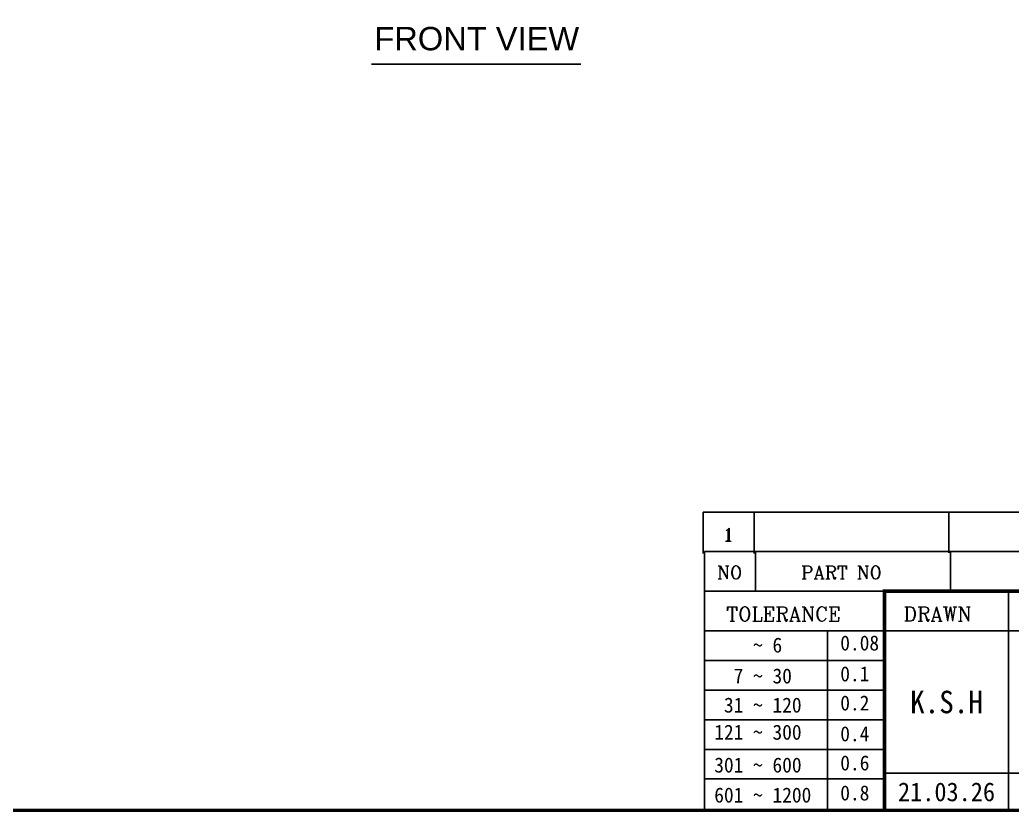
# Model space of a CAD drawing. Header units: millimetres. Extents: x 4969 to 37601, y -771 to 6478.
# Drawn here: x 20804 to 23182, y -630 to 1270 of the extents above; entities that cross this region are included whole.
import ezdxf
from ezdxf.enums import TextEntityAlignment as Align

# ---------------------------------------------------------------- set-up
doc = ezdxf.new("R2010")
doc.units = ezdxf.units.MM
doc.header["$LTSCALE"] = 7
doc.header["$MEASUREMENT"] = 0
doc.layers.get('0').update_dxf_attribs({"linetype": 'CONTINUOUS'})
doc.layers.add('FORMAT-1', color=7, linetype='CONTINUOUS')
doc.styles.add('arial_ttf', font='arial.ttf')
doc.styles.add('HAN', font='')
doc.styles.add('RC', font='ROMANC.SHX')
doc.styles.add('RT', font='ROMANT.SHX', dxfattribs={"oblique": 15})
doc.styles.get('HAN').set_extended_font_data('GulimChe')

# ---------------------------------------------------------------- blocks, each defined once
blk = doc.blocks.new('no1')
at = {"color": 180}
for p, q in [((0, 8.25), (0, 0)), ((0, 8.25), (279, 8.25)), ((10.18, 8.25), (10.18, 0)), ((49.11, 0.16), (49.11, 8.25))]:
    blk.add_line(p, q, dxfattribs=at)
at = {"color": 2, "style": 'HAN'}
for tag, p in [('PART-NO', (29.65, 4.12)), ('MATERIAL', (167.06, 4.12)), ("Q'TY", (196.53, 4.12)), ('COLOR/FINISH', (217.81, 4.12)), ('REMARK', (256.13, 4.12))]:
    blk.add_attdef(tag, text='', height=4.35, dxfattribs=at).set_placement(p, align=Align.MIDDLE_CENTER)
blk.add_attdef('DESCRIPTION', text='', height=4.35, dxfattribs=at).set_placement((51.76, 4.12), align=Align.MIDDLE_LEFT)
at = {"color": 2, "style": 'RT', "oblique": 15}
blk.add_attdef('NO', text='', height=2.61, dxfattribs=at).set_placement((5.08, 3.76), align=Align.MIDDLE_CENTER)
blk = doc.blocks.new('format-a1')
at = {"color": 180}
for p, q in [((575, 61.74), (854, 61.74)), ((575, 61.74), (575, 10)), ((585.18, 61.74), (585.18, 53.82)), ((624.11, 53.82), (624.11, 61.74)), ((575, 53.82), (610.96, 53.82)), ((635.7, 10), (635.7, 53.82)), ((575, 45.9), (610.96, 45.9)), ((599.58, 10.35), (599.58, 45.9)), ((610.96, 45.9), (854, 45.9)), ((575, 39.98), (610.96, 39.98)), ((575, 34.05), (610.96, 34.05)), ((575, 28.13), (610.96, 28.13)), ((575, 22.2), (610.96, 22.2)), ((575, 16.28), (610.96, 16.28)), ((610.96, 17.43), (685.16, 17.43))]:
    blk.add_line(p, q, dxfattribs=at)
at = {"color": 7, "const_width": 0.7}
blk.add_lwpolyline([(610.96, 10), (610.96, 53.82), (854, 53.82)], dxfattribs=at)
at = {"layer": 'FORMAT-1', "color": 7, "const_width": 0.7}
blk.add_lwpolyline([(26, 10), (26, 592), (854, 592), (854, 10)], close=True, dxfattribs=at)
at = {"color": 2}
for s, height, style, p in [('NO', 2.614, 'RC', (577.49, 56.25)), ('PART NO', 2.614, 'RC', (594.29, 56.25)), (' TOLERANCE', 2.85, 'RC', (577.42, 47.83)), ('DRAWN', 2.85, 'RC', (614.75, 47.83)), ('    ~ 6', 3, 'HAN', (576.94, 41.54)), ('0.08', 3, 'HAN', (602.11, 41.96)), ('  7 ~ 30', 3, 'HAN', (576.94, 35.37)), ('0.1', 3, 'HAN', (602.11, 35.79)), (' 31 ~ 120', 3, 'HAN', (576.94, 29.55)), ('0.2', 3, 'HAN', (602.11, 29.97)), ('121 ~ 300', 3, 'HAN', (576.94, 24.13)), ('0.4', 3, 'HAN', (602.11, 23.81)), ('301 ~ 600', 3, 'HAN', (576.94, 17.57)), ('0.6', 3, 'HAN', (602.11, 17.99)), ('601 ~ 1200', 3, 'HAN', (576.94, 11.57)), ('0.8', 3, 'HAN', (602.11, 11.99))]:
    blk.add_text(s, height=height, dxfattribs=dict(at, style=style)).set_placement(p)
at = {"style": 'HAN'}
for tag, height, p in [('MODEL-NAME', 4.5, (811.39, 49.79)), ('SCALE', 4.05, (713.46, 41.94)), ('PART-NAME', 4.5, (811.39, 41.94)), ('DWG-NO', 4.5, (811.39, 34.02)), ('DRA-BY', 4.5, (623.33, 31.66)), ('CH-BY', 4.5, (648.06, 31.66)), ('APP-BY', 4.5, (672.8, 31.66)), ('관련업체명', 4.5, (733.83, 16.64)), ('DRA-DATE', 3.75, (623.33, 13.71)), ('CH-DATE', 3.75, (648.06, 13.71)), ('APP-DATE', 3.75, (672.8, 13.71))]:
    blk.add_attdef(tag, text='', height=height, dxfattribs=at).set_placement(p, align=Align.MIDDLE_CENTER)

msp = doc.modelspace()

# ---------------------------------------------------------------- linework, layer by layer
msp.add_line((21646.552, 1163.154, 0), (22148.138, 1163.154, 0))

# ---------------------------------------------------------------- block references
ref = msp.add_blockref('format-a1', (15544.635, -746.069), dxfattribs=dict(xscale=12, yscale=12, zscale=12))
ref.add_attrib('DRA-BY', 'K.S.H', dxfattribs={"height": 54, "style": 'HAN'}).set_placement((23024.595, -366.111), align=Align.MIDDLE_CENTER)
ref.add_attrib('DRA-DATE', '21.03.26', dxfattribs={"height": 45, "style": 'HAN'}).set_placement((23024.595, -581.519), align=Align.MIDDLE_CENTER)
ref = msp.add_blockref('no1', (22441.03, -10.126), dxfattribs=dict(xscale=12, yscale=12, zscale=12))
ref.add_attrib('NO', '1', dxfattribs={"color": 2, "height": 31.32, "style": 'RT'}).set_placement((22501.951, 34.998), align=Align.MIDDLE_CENTER)

# ---------------------------------------------------------------- texts
at = {"color": 2, "style": 'arial_ttf'}
msp.add_text('FRONT VIEW', height=56, dxfattribs=at).set_placement((21653.182, 1196.674, 0))

doc.saveas('drawing.dxf')
